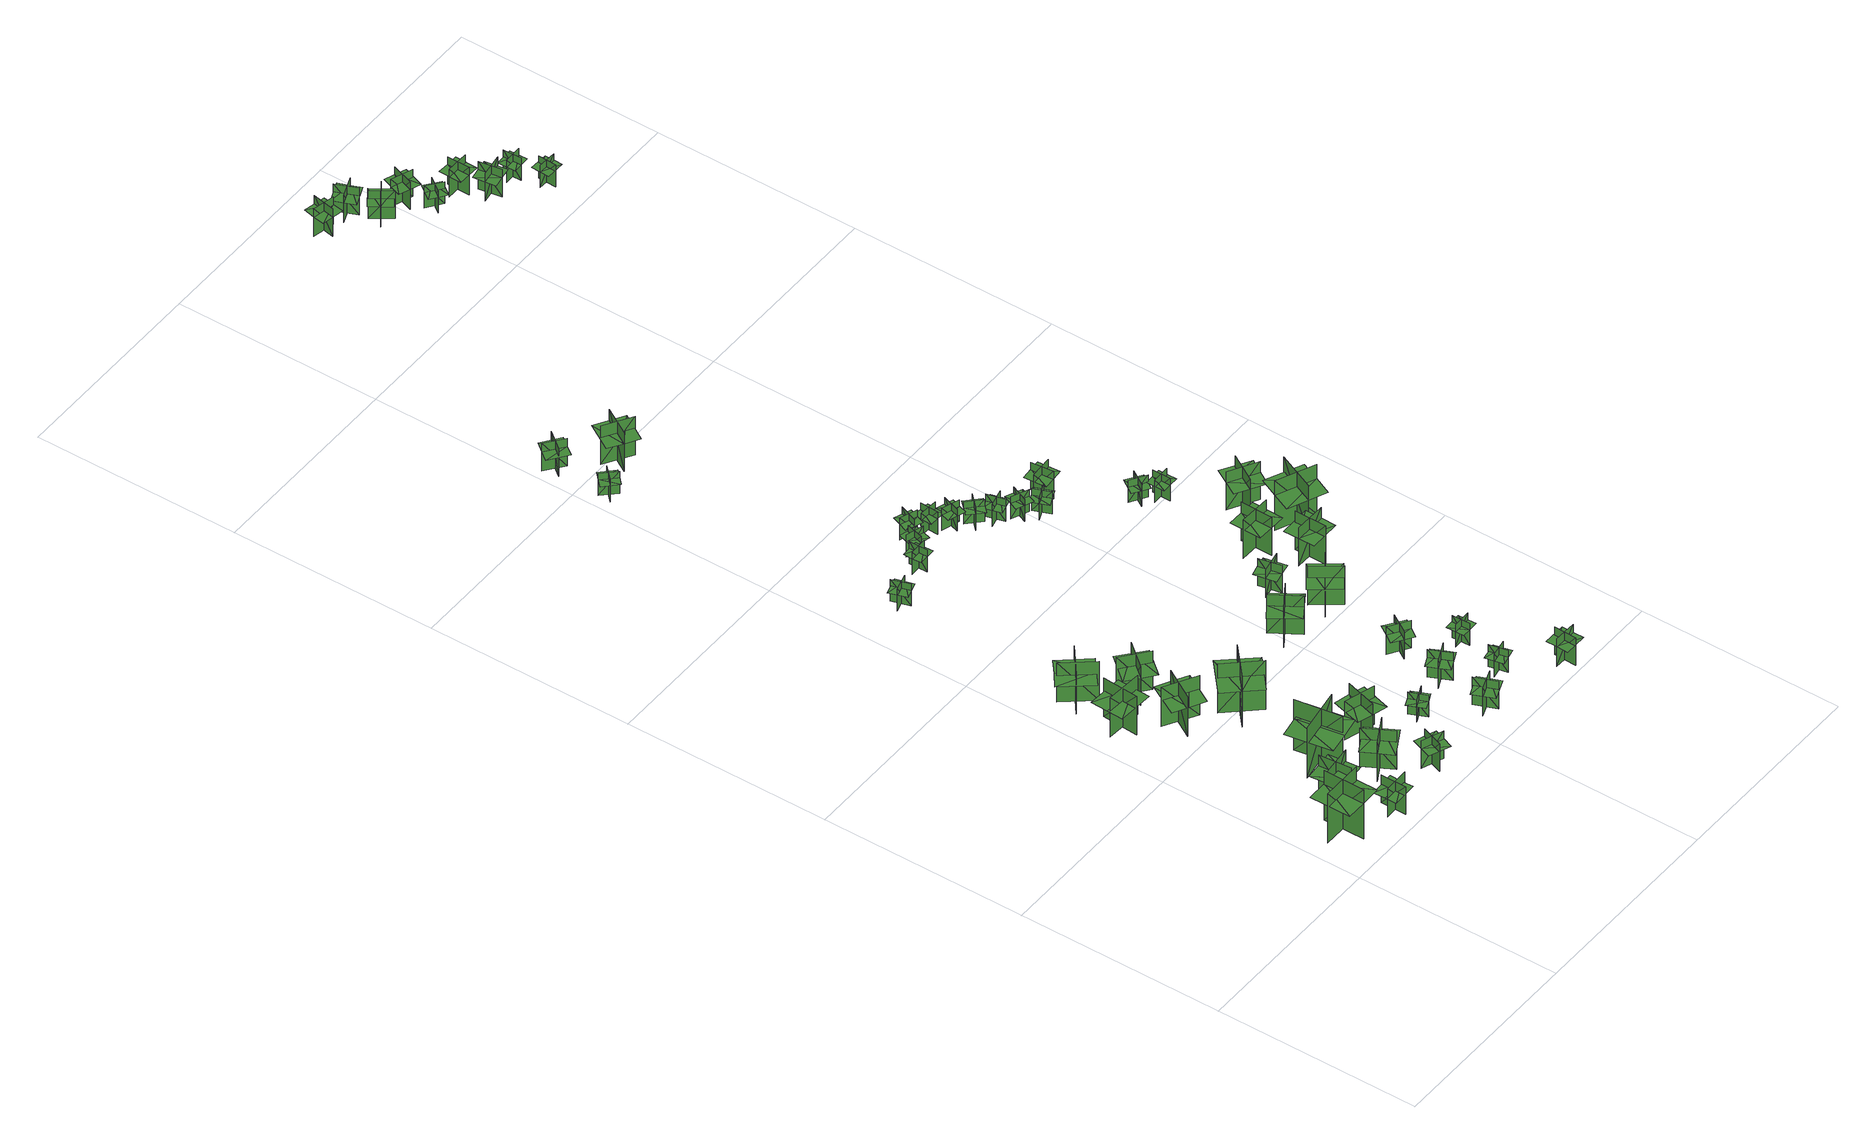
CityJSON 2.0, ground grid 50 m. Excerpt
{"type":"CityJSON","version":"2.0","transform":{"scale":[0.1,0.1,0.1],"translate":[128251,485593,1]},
"CityObjects":{
"tree1":{"type":"SolitaryVegetationObject","geometry":[{"type":"MultiSurface","lod":"1","boundaries":[[[0,1,2]],[[0,2,3]],[[4,5,6]],[[4,6,7]],[[8,9,10]],[[8,10,11]],[[8,11,12]],[[8,12,13]]]}]},
"tree2":{"type":"SolitaryVegetationObject","geometry":[{"type":"MultiSurface","lod":"1","boundaries":[[[14,15,16]],[[14,16,17]],[[18,19,20]],[[18,20,21]],[[22,23,24]],[[22,24,25]],[[22,25,26]],[[22,26,27]]]}]},
"tree3":{"type":"SolitaryVegetationObject","geometry":[{"type":"MultiSurface","lod":"1","boundaries":[[[28,29,30]],[[28,30,31]],[[32,33,34]],[[32,34,35]],[[36,37,38]],[[36,38,39]],[[36,39,40]],[[36,40,41]]]}]},
"tree4":{"type":"SolitaryVegetationObject","geometry":[{"type":"MultiSurface","lod":"1","boundaries":[[[42,43,44]],[[42,44,45]],[[46,47,48]],[[46,48,49]],[[50,51,52]],[[50,52,53]],[[50,53,54]],[[50,54,55]]]}]},
"tree5":{"type":"SolitaryVegetationObject","geometry":[{"type":"MultiSurface","lod":"1","boundaries":[[[56,57,58]],[[56,58,59]],[[60,61,62]],[[60,62,63]],[[64,65,66]],[[64,66,67]],[[64,67,68]],[[64,68,69]]]}]},
"tree6":{"type":"SolitaryVegetationObject","geometry":[{"type":"MultiSurface","lod":"1","boundaries":[[[70,71,72]],[[70,72,73]],[[74,75,76]],[[74,76,77]],[[78,79,80]],[[78,80,81]],[[78,81,82]],[[78,82,83]]]}]},
"tree7":{"type":"SolitaryVegetationObject","geometry":[{"type":"MultiSurface","lod":"1","boundaries":[[[84,85,86]],[[84,86,87]],[[88,89,90]],[[88,90,91]],[[92,93,94]],[[92,94,95]],[[92,95,96]],[[92,96,97]]]}]},
"tree8":{"type":"SolitaryVegetationObject","geometry":[{"type":"MultiSurface","lod":"1","boundaries":[[[98,99,100]],[[98,100,101]],[[102,103,104]],[[102,104,105]],[[106,107,108]],[[106,108,109]],[[106,109,110]],[[106,110,111]]]}]},
"tree9":{"type":"SolitaryVegetationObject","geometry":[{"type":"MultiSurface","lod":"1","boundaries":[[[112,113,114]],[[112,114,115]],[[116,117,118]],[[116,118,119]],[[120,121,122]],[[120,122,123]],[[120,123,124]],[[120,124,125]]]}]},
"tree10":{"type":"SolitaryVegetationObject","geometry":[{"type":"MultiSurface","lod":"1","boundaries":[[[126,127,128]],[[126,128,129]],[[130,131,132]],[[130,132,133]],[[134,135,136]],[[134,136,137]],[[134,137,138]],[[134,138,139]]]}]},
"tree11":{"type":"SolitaryVegetationObject","geometry":[{"type":"MultiSurface","lod":"1","boundaries":[[[140,141,142]],[[140,142,143]],[[144,145,146]],[[144,146,147]],[[148,149,150]],[[148,150,151]],[[148,151,152]],[[148,152,153]]]}]},
"tree12":{"type":"SolitaryVegetationObject","geometry":[{"type":"MultiSurface","lod":"1","boundaries":[[[154,155,156]],[[154,156,157]],[[158,159,160]],[[158,160,161]],[[162,163,164]],[[162,164,165]],[[162,165,166]],[[162,166,167]]]}]},
"tree13":{"type":"SolitaryVegetationObject","geometry":[{"type":"MultiSurface","lod":"1","boundaries":[[[168,169,170]],[[168,170,171]],[[172,173,174]],[[172,174,175]],[[176,177,178]],[[176,178,179]],[[176,179,180]],[[176,180,181]]]}]},
"tree14":{"type":"SolitaryVegetationObject","geometry":[{"type":"MultiSurface","lod":"1","boundaries":[[[182,183,184]],[[182,184,185]],[[186,187,188]],[[186,188,189]],[[190,191,192]],[[190,192,193]],[[190,193,194]],[[190,194,195]]]}]},
"tree15":{"type":"SolitaryVegetationObject","geometry":[{"type":"MultiSurface","lod":"1","boundaries":[[[196,197,198]],[[196,198,199]],[[200,201,202]],[[200,202,203]],[[204,205,206]],[[204,206,207]],[[204,207,208]],[[204,208,209]]]}]},
"tree16":{"type":"SolitaryVegetationObject","geometry":[{"type":"MultiSurface","lod":"1","boundaries":[[[210,211,212]],[[210,212,213]],[[214,215,216]],[[214,216,217]],[[218,219,220]],[[218,220,221]],[[218,221,222]],[[218,222,223]]]}]},
"tree17":{"type":"SolitaryVegetationObject","geometry":[{"type":"MultiSurface","lod":"1","boundaries":[[[224,225,226]],[[224,226,227]],[[228,229,230]],[[228,230,231]],[[232,233,234]],[[232,234,235]],[[232,235,236]],[[232,236,237]]]}]},
"tree18":{"type":"SolitaryVegetationObject","geometry":[{"type":"MultiSurface","lod":"1","boundaries":[[[238,239,240]],[[238,240,241]],[[242,243,244]],[[242,244,245]],[[246,247,248]],[[246,248,249]],[[246,249,250]],[[246,250,251]]]}]},
"tree19":{"type":"SolitaryVegetationObject","geometry":[{"type":"MultiSurface","lod":"1","boundaries":[[[252,253,254]],[[252,254,255]],[[256,257,258]],[[256,258,259]],[[260,261,262]],[[260,262,263]],[[260,263,264]],[[260,264,265]]]}]},
"tree20":{"type":"SolitaryVegetationObject","geometry":[{"type":"MultiSurface","lod":"1","boundaries":[[[266,267,268]],[[266,268,269]],[[270,271,272]],[[270,272,273]],[[274,275,276]],[[274,276,277]],[[274,277,278]],[[274,278,279]]]}]},
"tree21":{"type":"SolitaryVegetationObject","geometry":[{"type":"MultiSurface","lod":"1","boundaries":[[[280,281,282]],[[280,282,283]],[[284,285,286]],[[284,286,287]],[[288,289,290]],[[288,290,291]],[[288,291,292]],[[288,292,293]]]}]},
"tree22":{"type":"SolitaryVegetationObject","geometry":[{"type":"MultiSurface","lod":"1","boundaries":[[[294,295,296]],[[294,296,297]],[[298,299,300]],[[298,300,301]],[[302,303,304]],[[302,304,305]],[[302,305,306]],[[302,306,307]]]}]},
"tree23":{"type":"SolitaryVegetationObject","geometry":[{"type":"MultiSurface","lod":"1","boundaries":[[[308,309,310]],[[308,310,311]],[[312,313,314]],[[312,314,315]],[[316,317,318]],[[316,318,319]],[[316,319,320]],[[316,320,321]]]}]},
"tree24":{"type":"SolitaryVegetationObject","geometry":[{"type":"MultiSurface","lod":"1","boundaries":[[[322,323,324]],[[322,324,325]],[[326,327,328]],[[326,328,329]],[[330,331,332]],[[330,332,333]],[[330,333,334]],[[330,334,335]]]}]},
"tree25":{"type":"SolitaryVegetationObject","geometry":[{"type":"MultiSurface","lod":"1","boundaries":[[[336,337,338]],[[336,338,339]],[[340,341,342]],[[340,342,343]],[[344,345,346]],[[344,346,347]],[[344,347,348]],[[344,348,349]]]}]},
"tree26":{"type":"SolitaryVegetationObject","geometry":[{"type":"MultiSurface","lod":"1","boundaries":[[[350,351,352]],[[350,352,353]],[[354,355,356]],[[354,356,357]],[[358,359,360]],[[358,360,361]],[[358,361,362]],[[358,362,363]]]}]},
"tree27":{"type":"SolitaryVegetationObject","geometry":[{"type":"MultiSurface","lod":"1","boundaries":[[[364,365,366]],[[364,366,367]],[[368,369,370]],[[368,370,371]],[[372,373,374]],[[372,374,375]],[[372,375,376]],[[372,376,377]]]}]},
"tree28":{"type":"SolitaryVegetationObject","geometry":[{"type":"MultiSurface","lod":"1","boundaries":[[[378,379,380]],[[378,380,381]],[[382,383,384]],[[382,384,385]],[[386,387,388]],[[386,388,389]],[[386,389,390]],[[386,390,391]]]}]},
"tree29":{"type":"SolitaryVegetationObject","geometry":[{"type":"MultiSurface","lod":"1","boundaries":[[[392,393,394]],[[392,394,395]],[[396,397,398]],[[396,398,399]],[[400,401,402]],[[400,402,403]],[[400,403,404]],[[400,404,405]]]}]},
"tree30":{"type":"SolitaryVegetationObject","geometry":[{"type":"MultiSurface","lod":"1","boundaries":[[[406,407,408]],[[406,408,409]],[[410,411,412]],[[410,412,413]],[[414,415,416]],[[414,416,417]],[[414,417,418]],[[414,418,419]]]}]},
"tree31":{"type":"SolitaryVegetationObject","geometry":[{"type":"MultiSurface","lod":"1","boundaries":[[[420,421,422]],[[420,422,423]],[[424,425,426]],[[424,426,427]],[[428,429,430]],[[428,430,431]],[[428,431,432]],[[428,432,433]]]}]},
"tree32":{"type":"SolitaryVegetationObject","geometry":[{"type":"MultiSurface","lod":"1","boundaries":[[[434,435,436]],[[434,436,437]],[[438,439,440]],[[438,440,441]],[[442,443,444]],[[442,444,445]],[[442,445,446]],[[442,446,447]]]}]},
"tree33":{"type":"SolitaryVegetationObject","geometry":[{"type":"MultiSurface","lod":"1","boundaries":[[[448,449,450]],[[448,450,451]],[[452,453,454]],[[452,454,455]],[[456,457,458]],[[456,458,459]],[[456,459,460]],[[456,460,461]]]}]},
"tree34":{"type":"SolitaryVegetationObject","geometry":[{"type":"MultiSurface","lod":"1","boundaries":[[[462,463,464]],[[462,464,465]],[[466,467,468]],[[466,468,469]],[[470,471,472]],[[470,472,473]],[[470,473,474]],[[470,474,475]]]}]},
"tree35":{"type":"SolitaryVegetationObject","geometry":[{"type":"MultiSurface","lod":"1","boundaries":[[[476,477,478]],[[476,478,479]],[[480,481,482]],[[480,482,483]],[[484,485,486]],[[484,486,487]],[[484,487,488]],[[484,488,489]]]}]},
"tree36":{"type":"SolitaryVegetationObject","geometry":[{"type":"MultiSurface","lod":"1","boundaries":[[[490,491,492]],[[490,492,493]],[[494,495,496]],[[494,496,497]],[[498,499,500]],[[498,500,501]],[[498,501,502]],[[498,502,503]]]}]},
"tree37":{"type":"SolitaryVegetationObject","geometry":[{"type":"MultiSurface","lod":"1","boundaries":[[[504,505,506]],[[504,506,507]],[[508,509,510]],[[508,510,511]],[[512,513,514]],[[512,514,515]],[[512,515,516]],[[512,516,517]]]}]},
"tree38":{"type":"SolitaryVegetationObject","geometry":[{"type":"MultiSurface","lod":"1","boundaries":[[[518,519,520]],[[518,520,521]],[[522,523,524]],[[522,524,525]],[[526,527,528]],[[526,528,529]],[[526,529,530]],[[526,530,531]]]}]},
"tree39":{"type":"SolitaryVegetationObject","geometry":[{"type":"MultiSurface","lod":"1","boundaries":[[[532,533,534]],[[532,534,535]],[[536,537,538]],[[536,538,539]],[[540,541,542]],[[540,542,543]],[[540,543,544]],[[540,544,545]]]}]},
"tree40":{"type":"SolitaryVegetationObject","geometry":[{"type":"MultiSurface","lod":"1","boundaries":[[[546,547,548]],[[546,548,549]],[[550,551,552]],[[550,552,553]],[[554,555,556]],[[554,556,557]],[[554,557,558]],[[554,558,559]]]}]},
"tree41":{"type":"SolitaryVegetationObject","geometry":[{"type":"MultiSurface","lod":"1","boundaries":[[[560,561,562]],[[560,562,563]],[[564,565,566]],[[564,566,567]],[[568,569,570]],[[568,570,571]],[[568,571,572]],[[568,572,573]]]}]},
"tree42":{"type":"SolitaryVegetationObject","geometry":[{"type":"MultiSurface","lod":"1","boundaries":[[[574,575,576]],[[574,576,577]],[[578,579,580]],[[578,580,581]],[[582,583,584]],[[582,584,585]],[[582,585,586]],[[582,586,587]]]}]},
"tree43":{"type":"SolitaryVegetationObject","geometry":[{"type":"MultiSurface","lod":"1","boundaries":[[[588,589,590]],[[588,590,591]],[[592,593,594]],[[592,594,595]],[[596,597,598]],[[596,598,599]],[[596,599,600]],[[596,600,601]]]}]},
"tree44":{"type":"SolitaryVegetationObject","geometry":[{"type":"MultiSurface","lod":"1","boundaries":[[[602,603,604]],[[602,604,605]],[[606,607,608]],[[606,608,609]],[[610,611,612]],[[610,612,613]],[[610,613,614]],[[610,614,615]]]}]},
"tree45":{"type":"SolitaryVegetationObject","geometry":[{"type":"MultiSurface","lod":"1","boundaries":[[[616,617,618]],[[616,618,619]],[[620,621,622]],[[620,622,623]],[[624,625,626]],[[624,626,627]],[[624,627,628]],[[624,628,629]]]}]},
"tree46":{"type":"SolitaryVegetationObject","geometry":[{"type":"MultiSurface","lod":"1","boundaries":[[[630,631,632]],[[630,632,633]],[[634,635,636]],[[634,636,637]],[[638,639,640]],[[638,640,641]],[[638,641,642]],[[638,642,643]]]}]},
"tree47":{"type":"SolitaryVegetationObject","geometry":[{"type":"MultiSurface","lod":"1","boundaries":[[[644,645,646]],[[644,646,647]],[[648,649,650]],[[648,650,651]],[[652,653,654]],[[652,654,655]],[[652,655,656]],[[652,656,657]]]}]},
"tree48":{"type":"SolitaryVegetationObject","geometry":[{"type":"MultiSurface","lod":"1","boundaries":[[[658,659,660]],[[658,660,661]],[[662,663,664]],[[662,664,665]],[[666,667,668]],[[666,668,669]],[[666,669,670]],[[666,670,671]]]}]},
"tree49":{"type":"SolitaryVegetationObject","geometry":[{"type":"MultiSurface","lod":"1","boundaries":[[[672,673,674]],[[672,674,675]],[[676,677,678]],[[676,678,679]],[[680,681,682]],[[680,682,683]],[[680,683,684]],[[680,684,685]]]}]},
"tree50":{"type":"SolitaryVegetationObject","geometry":[{"type":"MultiSurface","lod":"1","boundaries":[[[686,687,688]],[[686,688,689]],[[690,691,692]],[[690,692,693]],[[694,695,696]],[[694,696,697]],[[694,697,698]],[[694,698,699]]]}]},
"tree51":{"type":"SolitaryVegetationObject","geometry":[{"type":"MultiSurface","lod":"1","boundaries":[[[700,701,702]],[[700,702,703]],[[704,705,706]],[[704,706,707]],[[708,709,710]],[[708,710,711]],[[708,711,712]],[[708,712,713]]]}]}
},
"vertices":[
[143,111,8],[43,111,8],[43,111,146],[143,111,146],[96,158,8],[96,58,8],[96,58,146],[96,158,146],[96,158,108],[46,158,108],[47,58,108],[96,58,108],[146,59,108],[146,158,108],
[123,170,9],[200,178,9],[200,178,116],[123,170,116],[162,137,9],[155,214,9],[155,214,116],[162,137,116],[162,137,86],[201,141,86],[194,218,86],[155,214,86],[116,211,86],[124,134,86],
[242,58,8],[180,57,8],[180,57,86],[242,58,86],[207,93,8],[207,30,8],[207,30,86],[207,93,86],[238,63,61],[238,92,61],[175,90,61],[176,61,61],[176,32,61],[239,34,61],
[132,658,8],[44,664,8],[44,664,117],[132,658,117],[86,711,8],[80,623,8],[80,623,117],[86,711,117],[127,665,82],[129,705,82],[41,710,82],[39,669,82],[37,629,82],[125,624,82],
[233,334,7],[251,222,7],[251,222,148],[233,334,148],[180,261,7],[292,279,7],[292,279,148],[180,261,148],[226,326,103],[175,317,103],[194,205,103],[246,214,103],[297,223,103],[278,335,103],
[116,744,13],[61,813,13],[61,813,123],[116,744,123],[124,813,13],[55,759,13],[55,759,123],[124,813,123],[117,752,88],[149,778,88],[93,846,88],[62,820,88],[30,795,88],[86,726,88],
[309,126,7],[272,194,7],[272,194,115],[309,126,115],[324,175,7],[256,138,7],[256,138,115],[324,175,115],[324,175,85],[305,209,85],[237,172,85],[256,138,85],[274,104,85],[342,142,85],
[141,537,5],[186,613,5],[186,613,115],[141,537,115],[209,555,5],[133,599,5],[133,599,115],[209,555,115],[149,539,79],[185,519,79],[228,595,79],[193,615,79],[157,635,79],[114,559,79],
[367,97,16],[347,45,16],[347,45,93],[367,97,93],[333,82,16],[385,62,16],[385,62,93],[333,82,93],[333,82,71],[324,56,71],[375,36,71],[385,62,71],[395,88,71],[343,108,71],
[210,676,10],[150,725,10],[150,725,118],[210,676,118],[205,727,10],[156,667,10],[156,667,118],[205,727,118],[205,727,87],[176,752,87],[126,692,87],[156,667,87],[186,643,87],[235,702,87],
[234,528,6],[300,453,6],[300,453,144],[234,528,144],[229,462,6],[304,528,6],[304,528,144],[229,462,144],[229,462,105],[262,424,105],[337,490,105],[304,528,105],[271,565,105],[196,499,105],
[393,244,7],[319,266,7],[319,266,115],[393,244,115],[369,290,7],[347,215,7],[347,215,115],[369,290,115],[369,290,84],[331,300,84],[310,226,84],[347,215,84],[384,205,84],[406,279,84],
[131,1233,5],[118,1276,5],[118,1276,66],[131,1233,66],[145,1259,5],[102,1247,5],[102,1247,66],[145,1259,66],[145,1259,49],[139,1280,49],[96,1268,49],[102,1247,49],[109,1225,49],[151,1238,49],
[441,171,17],[482,189,17],[482,189,78],[441,171,78],[468,160,17],[451,200,17],[451,200,78],[468,160,78],[468,160,61],[489,169,61],[471,209,61],[451,200,61],[430,192,61],[448,151,61],
[572,56,18],[551,108,18],[551,108,95],[572,56,95],[587,90,18],[535,70,18],[535,70,95],[587,90,95],[587,90,73],[576,116,73],[525,95,73],[535,70,73],[546,44,73],[597,64,73],
[228,1262,12],[227,1306,12],[227,1306,74],[228,1262,74],[248,1283,12],[204,1282,12],[204,1282,74],[248,1283,74],[248,1283,56],[248,1305,56],[204,1304,56],[204,1282,56],[205,1260,56],[249,1261,56],
[60,1955,1],[29,1924,1],[29,1924,63],[60,1955,63],[31,1956,1],[62,1924,1],[62,1924,63],[31,1956,63],[31,1956,46],[15,1940,46],[46,1909,46],[62,1924,46],[78,1940,46],[47,1971,46],
[596,189,8],[573,239,8],[573,239,85],[596,189,85],[609,224,8],[558,200,8],[558,200,85],[609,224,85],[609,224,64],[597,249,64],[547,226,64],[558,200,64],[570,175,64],[620,199,64],
[266,1337,12],[254,1295,12],[254,1295,74],[266,1337,74],[240,1323,12],[283,1311,12],[283,1311,74],[240,1323,74],[240,1323,56],[234,1301,56],[277,1290,56],[283,1311,56],[289,1332,56],[246,1344,56],
[28,2054,4],[62,2098,4],[62,2098,81],[28,2054,81],[64,2059,4],[21,2092,4],[21,2092,81],[64,2059,81],[64,2059,59],[81,2081,59],[38,2114,59],[21,2092,59],[4,2070,59],[48,2037,59],
[539,575,8],[474,532,8],[474,532,116],[539,575,116],[489,586,8],[531,521,8],[531,521,116],[489,586,116],[489,586,86],[456,564,86],[499,500,86],[531,521,86],[563,542,86],[521,607,86],
[589,309,9],[619,355,9],[619,355,86],[589,309,86],[625,316,9],[579,347,9],[579,347,86],[625,316,86],[625,316,65],[640,339,65],[594,370,65],[579,347,65],[563,324,65],[609,293,65],
[288,1337,12],[304,1379,12],[304,1379,74],[288,1337,74],[315,1349,12],[274,1365,12],[274,1365,74],[315,1349,74],[315,1349,56],[323,1370,56],[282,1386,56],[274,1365,56],[266,1344,56],[307,1329,56],
[681,110,9],[672,154,9],[672,154,71],[681,110,71],[697,135,9],[654,126,9],[654,126,71],[697,135,71],[697,135,53],[693,157,53],[649,148,53],[654,126,53],[659,104,53],[702,114,53],
[356,1333,12],[311,1336,12],[311,1336,74],[356,1333,74],[336,1355,12],[334,1311,12],[334,1311,74],[336,1355,74],[336,1355,56],[314,1357,56],[312,1312,56],[334,1311,56],[356,1310,56],[358,1354,56],
[110,2007,1],[176,1966,1],[176,1966,109],[110,2007,109],[122,1956,1],[162,2022,1],[162,2022,109],[122,1956,109],[122,1956,78],[155,1936,78],[196,2002,78],[162,2022,78],[129,2043,78],[89,1977,78],
[365,1284,12],[379,1326,12],[379,1326,73],[365,1284,73],[391,1297,12],[349,1311,12],[349,1311,73],[391,1297,73],[391,1297,56],[398,1318,56],[357,1332,56],[349,1311,56],[342,1290,56],[384,1276,56],
[680,243,10],[724,244,10],[724,244,72],[680,243,72],[701,222,10],[700,266,10],[700,266,72],[701,222,72],[701,222,54],[724,223,54],[722,267,54],[700,266,54],[678,266,54],[679,222,54],
[421,1286,11],[390,1255,11],[390,1255,73],[421,1286,73],[392,1286,11],[423,1255,11],[423,1255,73],[392,1286,73],[392,1286,56],[376,1270,56],[407,1239,56],[423,1255,56],[438,1270,56],[407,1302,56],
[607,567,9],[653,505,9],[653,505,117],[607,567,117],[599,516,9],[662,562,9],[662,562,117],[599,516,117],[599,516,86],[622,485,86],[685,531,86],[662,562,86],[639,593,86],[576,548,86],
[572,648,13],[626,659,13],[626,659,90],[572,648,90],[602,628,13],[591,682,13],[591,682,90],[602,628,90],[602,628,68],[629,633,68],[618,687,68],[591,682,68],[564,676,68],[575,622,68],
[782,65,9],[780,10,9],[780,10,86],[782,65,86],[755,40,9],[810,38,9],[810,38,86],[755,40,86],[755,40,64],[754,12,64],[810,11,64],[810,38,64],[811,66,64],[756,67,64],
[448,1220,11],[437,1263,11],[437,1263,73],[448,1220,73],[463,1245,11],[420,1234,11],[420,1234,73],[463,1245,73],[463,1245,55],[458,1267,55],[415,1256,55],[420,1234,55],[426,1213,55],[469,1224,55],
[461,1216,11],[501,1198,11],[501,1198,73],[461,1216,73],[471,1188,11],[489,1229,11],[489,1229,73],[471,1188,73],[471,1188,56],[492,1179,56],[509,1220,56],[489,1229,56],[469,1238,56],[451,1197,56],
[533,1184,11],[492,1167,11],[492,1167,73],[533,1184,73],[506,1196,11],[523,1155,11],[523,1155,73],[506,1196,73],[506,1196,56],[486,1187,56],[502,1146,56],[523,1155,56],[543,1163,56],[527,1204,56],
[717,751,15],[639,753,15],[639,753,123],[717,751,123],[681,789,15],[680,711,15],[680,711,123],[681,789,123],[681,789,93],[643,789,93],[641,712,93],[680,711,93],[718,710,93],[720,788,93],
[726,684,13],[726,606,13],[726,606,120],[726,684,120],[689,648,13],[767,647,13],[767,647,120],[689,648,120],[689,648,90],[689,609,90],[766,609,90],[767,647,90],[767,686,90],[689,686,90],
[594,1217,1],[538,1213,1],[538,1213,78],[594,1217,78],[566,1241,1],[570,1186,1],[570,1186,78],[566,1241,78],[566,1241,57],[538,1239,57],[542,1184,57],[570,1186,57],[597,1188,57],[593,1243,57],
[636,1043,19],[673,1019,19],[673,1019,81],[636,1043,81],[642,1014,19],[666,1051,19],[666,1051,81],[642,1014,81],[642,1014,63],[660,1002,63],[684,1039,63],[666,1051,63],[648,1063,63],[623,1027,63],
[711,999,20],[667,998,20],[667,998,82],[711,999,82],[690,1020,20],[690,975,20],[690,975,82],[690,1020,82],[690,1020,64],[668,1019,64],[668,975,64],[690,975,64],[713,976,64],[712,1020,64],
[776,687,14],[817,778,14],[817,778,153],[776,687,153],[838,710,14],[747,751,14],[747,751,153],[838,710,153],[838,710,114],[858,756,114],[768,797,114],[747,751,114],[727,706,114],[817,665,114],
[785,879,19],[746,812,19],[746,812,126],[785,879,126],[735,866,19],[802,827,19],[802,827,126],[735,866,126],[735,866,96],[716,833,96],[782,794,96],[802,827,96],[822,860,96],[755,900,96],
[341,2853,14],[352,2908,14],[352,2908,91],[341,2853,91],[372,2874,14],[318,2885,14],[318,2885,91],[372,2874,91],[372,2874,69],[378,2901,69],[324,2912,69],[318,2885,69],[313,2857,69],[367,2847,69],
[424,2846,16],[403,2897,16],[403,2897,92],[424,2846,92],[438,2879,16],[387,2859,16],[387,2859,92],[438,2879,92],[438,2879,71],[428,2905,71],[377,2884,71],[387,2859,71],[397,2833,71],[449,2854,71],
[429,2826,14],[461,2781,14],[461,2781,91],[429,2826,91],[422,2790,14],[468,2821,14],[468,2821,91],[422,2790,91],[422,2790,70],[438,2767,70],[484,2799,70],[468,2821,70],[452,2844,70],[407,2813,70],
[535,2789,15],[483,2808,15],[483,2808,92],[535,2789,92],[519,2823,15],[500,2771,15],[500,2771,92],[519,2823,92],[519,2823,71],[493,2832,71],[474,2781,71],[500,2771,71],[526,2761,71],[545,2813,71],
[556,2723,15],[521,2750,15],[521,2750,76],[556,2723,76],[552,2753,15],[525,2717,15],[525,2717,76],[552,2753,76],[552,2753,59],[535,2766,59],[508,2731,59],[525,2717,59],[543,2704,59],[570,2739,59],
[632,2726,16],[577,2727,16],[577,2727,93],[632,2726,93],[607,2752,16],[606,2697,16],[606,2697,93],[607,2752,93],[607,2752,72],[579,2753,72],[578,2698,72],[606,2697,72],[634,2696,72],[635,2752,72],
[613,2661,14],[668,2669,14],[668,2669,91],[613,2661,91],[643,2639,14],[634,2694,14],[634,2694,91],[643,2639,91],[643,2639,69],[670,2643,69],[661,2698,69],[634,2694,69],[607,2689,69],[615,2634,69],
[705,2636,16],[704,2680,16],[704,2680,78],[705,2636,78],[726,2657,16],[682,2656,16],[682,2656,78],[726,2657,78],[726,2657,60],[725,2679,60],[681,2678,60],[682,2656,60],[682,2634,60],[726,2635,60],
[735,2613,13],[733,2568,13],[733,2568,74],[735,2613,74],[713,2593,13],[758,2591,13],[758,2591,74],[713,2593,74],[713,2593,57],[712,2571,57],[757,2569,57],[758,2591,57],[758,2613,57],[714,2615,57]
]}
